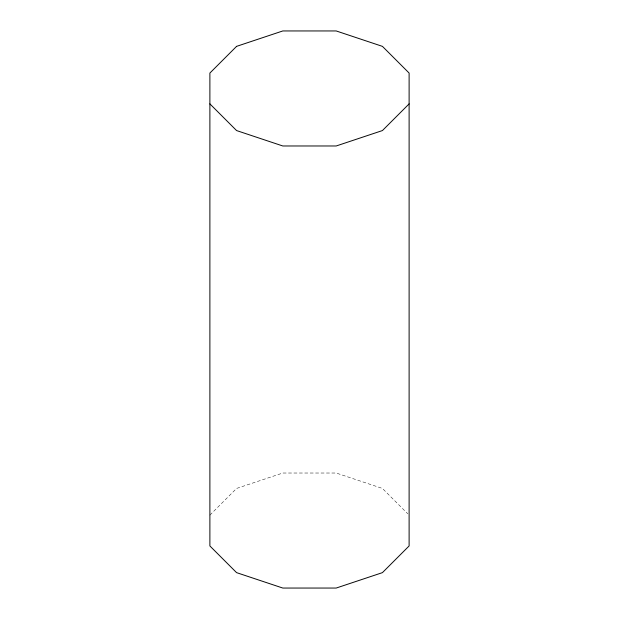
<?xml version="1.0" encoding="UTF-8"?>
<svg xmlns="http://www.w3.org/2000/svg" width="619" height="619" viewBox="0 0 619 619"><rect width="100%" height="100%" fill="white"/><g stroke="black" fill="none" stroke-linecap="round" stroke-linejoin="round"><path stroke-width="0.46" stroke-dasharray="3.1 2.32" d="M209.887 515.124L236.574 488.437L282.806 473.024L336.194 473.024L382.426 488.437L407.782 513.793"/><path stroke-width="0.93" d="M409.113 103.876L382.426 130.563L336.194 145.976L282.806 145.976L236.574 130.563L209.887 103.876M236.574 46.363L209.887 73.05L209.887 545.95L236.574 572.637L282.806 588.05L336.194 588.05L382.426 572.637L409.113 545.95L409.113 73.05L382.426 46.363L336.194 30.95L282.806 30.95L236.574 46.363"/></g></svg>
